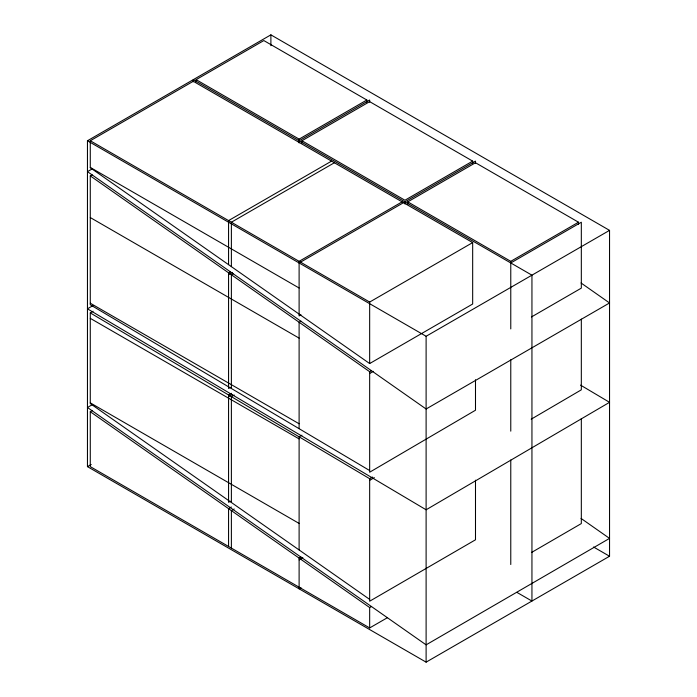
<?xml version="1.0" encoding="UTF-8"?>
<svg xmlns="http://www.w3.org/2000/svg" width="697" height="697" viewBox="0 0 697 697"><rect width="100%" height="100%" fill="white"/><g stroke="black" fill="none" stroke-linecap="round" stroke-linejoin="round"><path stroke-width="1.05" d="M93.067 305.539L87.456 308.823L426.111 509.786L609.544 402.326L580.549 385.119M369.663 599.403L90.279 403.58L90.279 312.909L93.084 311.263M230.437 387.384L228.564 388.482L228.564 272.806L230.437 271.717M231.369 393.317L228.564 394.964L228.564 502.31L230.437 501.221M228.564 396.628L232.31 394.432M234.192 394.999L231.378 396.645L231.378 502.485M301.923 435.189L299.109 436.836L299.109 549.95M475.493 480.163L475.493 539.792L369.663 601.215L369.663 478.7L372.477 477.053M369.663 480.364L374.35 477.619M531.192 419.193L581.324 389.832L581.324 319.121M92.161 404.757L87.456 407.484L426.111 644.847L609.544 538.389L581.028 518.402M387.462 617.664L369.663 627.936L90.279 466.633L90.279 411.727L92.152 410.638M231.369 507.024L228.564 508.653L228.564 546.465M234.192 509.002L231.378 510.631L231.378 548.095M300.982 557.016L299.109 558.097L299.109 588.826L300.982 587.745M299.109 559.909L302.855 557.731M369.663 627.936L369.663 607.549L371.536 606.468M531.471 552.512L581.324 523.578L581.324 418.548M87.456 140.759L270.889 34.85L609.544 230.367L609.544 556.241L426.111 662.15L87.456 466.633L87.456 140.759L426.111 336.276L609.544 230.367M90.279 140.759L193.287 81.288L472.671 242.591L472.671 304.014L369.663 363.555L90.279 167.733L90.279 140.759L369.663 302.062L472.671 242.591M196.101 81.81L196.101 79.658L263.832 40.557L366.84 100.019L366.84 102.163M92.161 168.918L87.456 171.636L426.111 409L609.544 302.96L581.028 282.973M369.663 470.553L90.279 304.763L90.279 175.879L92.152 174.799M196.101 79.658L299.109 139.13L366.84 100.019M299.109 140.759L369.663 100.019L369.663 102.171M301.932 142.92L301.932 140.759L369.663 101.649L472.671 161.12L472.671 163.272M331.563 161.12L228.564 220.592L228.564 264.66M334.386 162.75L231.378 222.221L231.378 266.637M228.564 274.609L232.31 272.44M233.251 273.694L231.378 274.784L231.378 388.499M402.117 201.86L299.109 261.331L299.109 315.915L300.982 314.826M472.671 161.12L404.94 200.231L301.932 140.759M299.109 262.961L475.493 161.12L475.493 163.281M407.762 204.021L407.762 201.86L475.493 162.75L578.501 222.221L578.501 224.382M300.982 321.169L299.109 322.258L299.109 428.69M87.456 466.633L91.22 464.455M407.762 201.86L510.77 261.331L578.501 222.221M510.77 262.961L581.324 222.221L581.324 288.131L531.471 316.952M475.493 379.769L475.493 410.219L369.663 472.217L369.663 371.701L371.536 370.621M369.663 373.505L373.409 371.344M90.279 167.437L299.109 288M90.279 217.551L299.109 338.123M593.556 547.014L609.544 556.241M90.279 303.204L299.109 423.776M90.279 318.337L299.109 438.91M516.886 592.363L531.942 601.049L531.942 275.176L193.287 79.658L193.287 81.828M90.279 402.857L299.109 523.43M90.279 312.909L369.663 478.7M90.279 175.879L369.663 371.701M90.279 411.727L369.663 607.549M510.77 261.331L510.77 328.914M510.77 359.774L510.77 431.155M510.77 459.994L510.77 564.518M426.111 336.276L426.111 662.15M404.94 201.86L404.94 204.012M369.663 302.062L369.663 363.555M299.109 139.13L299.109 142.911M270.889 34.85L270.889 45.714"/></g></svg>
